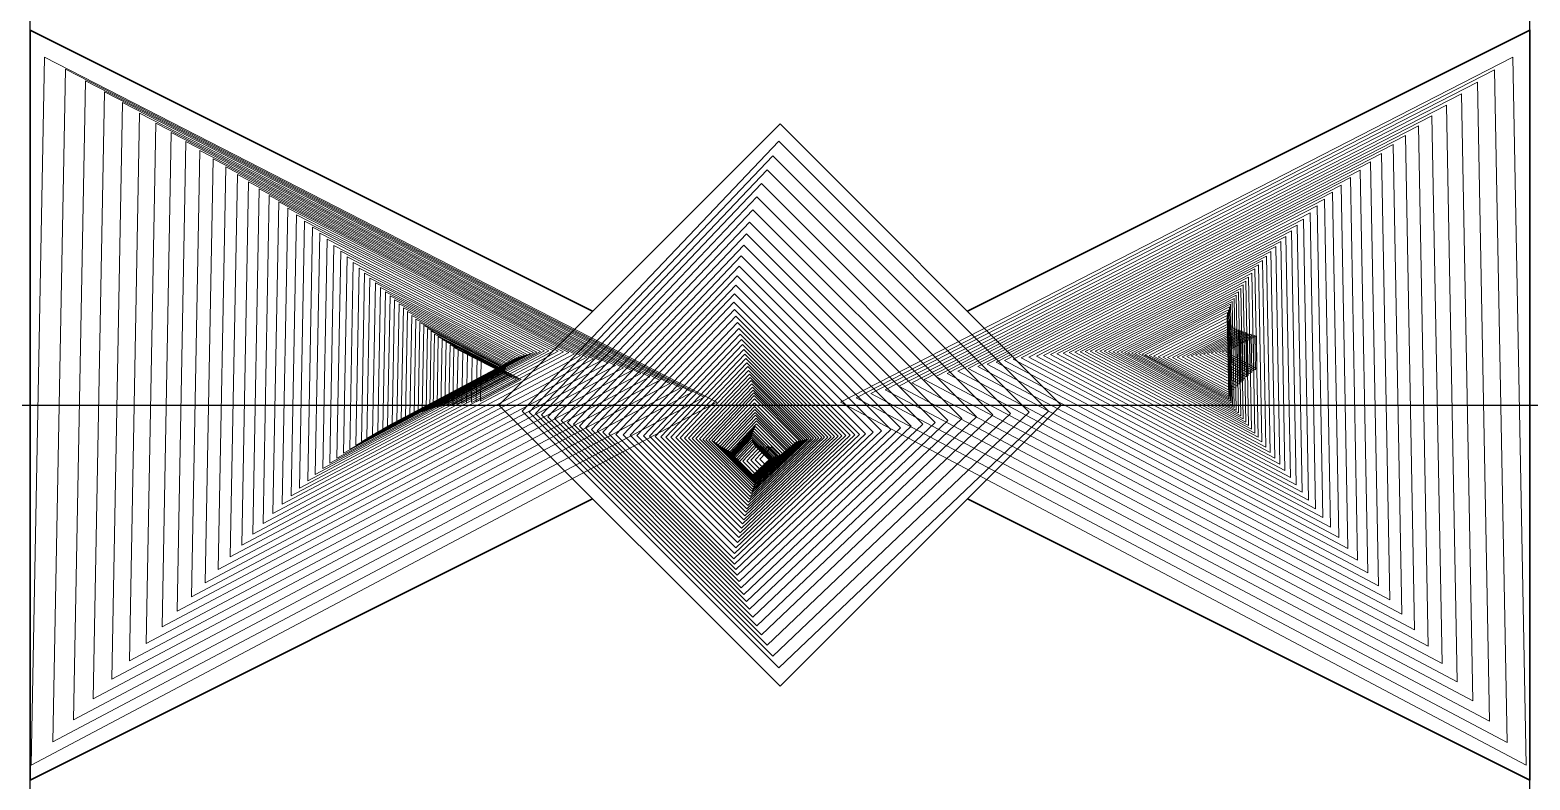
# Model space of a CAD drawing. Header units: metres. Extents: x -0.004 to 0.004, y -0.002 to 0.002.
import ezdxf

# ---------------------------------------------------------------- set-up
doc = ezdxf.new("R2010")
doc.units = ezdxf.units.M
doc.header["$PDMODE"] = 2
doc.layers.add('Level 59', color=7, linetype='Continuous')
doc.layers.add('Level 7', color=7, linetype='Continuous')

# ---------------------------------------------------------------- blocks, each defined once
blk = doc.blocks.new('01015A')
at = {"layer": 'Level 59', "color": 2, "linetype": 'Continuous', "lineweight": 13, "flags": 128}
for points in [[(-0.0039224, 0.0018556), (-0.0003373, 0.0000148), (-0.0039931, -0.0019204), (-0.0039224, 0.0018556)], [(0.0039082, 0.0018556), (0.0003231, 0.0000148), (0.0039789, -0.0019204), (0.0039082, 0.0018556)], [(-0.0038103, 0.0017907), (-0.0004045, 0.0000419), (-0.0038775, -0.0017965), (-0.0038103, 0.0017907)], [(0.0038115, 0.0017872), (0.0004057, 0.0000384), (0.0038787, -0.0018), (0.0038115, 0.0017872)], [(-0.0037039, 0.001729), (-0.0004684, 0.0000677), (-0.0037678, -0.0016788), (-0.0037039, 0.001729)], [(0.0037208, 0.0017221), (0.0004853, 0.0000608), (0.0037846, -0.0016857), (0.0037208, 0.0017221)], [(-0.0036028, 0.0016705), (-0.000529, 0.0000922), (-0.0036635, -0.001567), (-0.0036028, 0.0016705)], [(-0.0035067, 0.0016136), (-0.0005867, 0.0001143), (-0.0035644, -0.0014619), (-0.0035067, 0.0016136)], [(0.0036346, 0.0016592), (0.0005609, 0.0000809), (0.0036953, -0.0015783), (0.0036346, 0.0016592)], [(-0.0034155, 0.0015573), (-0.0006414, 0.0001329), (-0.0034702, -0.0013645), (-0.0034155, 0.0015573)], [(0.003554, 0.0015994), (0.0006339, 0.0001001), (0.0036116, -0.0014762), (0.003554, 0.0015994)], [(0.0034773, 0.0015426), (0.0007033, 0.0001182), (0.0035321, -0.0013792), (0.0034773, 0.0015426)], [(-0.0033288, 0.0015038), (-0.0006934, 0.0001506), (-0.0033808, -0.0012719), (-0.0033288, 0.0015038)], [(-0.0032464, 0.0014529), (-0.0007429, 0.0001674), (-0.0032958, -0.001184), (-0.0032464, 0.0014529)], [(0.0034045, 0.0014886), (0.0007692, 0.0001355), (0.0034565, -0.0012871), (0.0034045, 0.0014886)], [(-0.0031682, 0.0014046), (-0.0007898, 0.0001834), (-0.0032151, -0.0011004), (-0.0031682, 0.0014046)], [(-0.0013751, -0.0000324), (-0.0000071, -0.0014012), (0.0014316, -0.0000324), (-0.0000071, 0.0014072), (-0.0013751, -0.0000324)], [(0.0033354, 0.0014373), (0.0008318, 0.0001518), (0.0033848, -0.0011996), (0.0033354, 0.0014373)], [(0.0032697, 0.0013886), (0.0008913, 0.0001674), (0.0033166, -0.0011164), (0.0032697, 0.0013886)], [(-0.0030939, 0.0013576), (-0.0008344, 0.0001974), (-0.0031385, -0.0010223), (-0.0030939, 0.0013576)], [(-0.0030233, 0.0013128), (-0.0008768, 0.0002107), (-0.0030656, -0.000948), (-0.0030233, 0.0013128)], [(-0.0013373, -0.0000383), (-0.0000378, -0.0013387), (0.001329, -0.0000383), (-0.0000378, 0.0013293), (-0.0013373, -0.0000383)], [(0.0032084, 0.0013412), (0.0009489, 0.000181), (0.003253, -0.0010386), (0.0032084, 0.0013412)], [(0.0031502, 0.0012961), (0.0010037, 0.000194), (0.0031926, -0.0009647), (0.0031502, 0.0012961)], [(-0.0029562, 0.0012704), (-0.000917, 0.0002233), (-0.0029964, -0.0008774), (-0.0029562, 0.0012704)], [(-0.0028936, 0.00123), (-0.0009564, 0.0002353), (-0.0029319, -0.0008104), (-0.0028936, 0.00123)], [(-0.0013039, -0.0000451), (-0.0000692, -0.0012804), (0.0012292, -0.0000451), (-0.0000692, 0.0012542), (-0.0013039, -0.0000451)], [(0.003095, 0.0012533), (0.0010558, 0.0002062), (0.0031352, -0.0008945), (0.003095, 0.0012533)], [(0.0030425, 0.0012126), (0.0011052, 0.0002179), (0.0030807, -0.0008278), (0.0030425, 0.0012126)], [(-0.0028342, 0.0011905), (-0.0009939, 0.0002455), (-0.0028705, -0.0007479), (-0.0028342, 0.0011905)], [(-0.0027778, 0.0011529), (-0.0010294, 0.0002552), (-0.0028123, -0.0006885), (-0.0027778, 0.0011529)], [(-0.001272, -0.0000527), (-0.0000992, -0.0012263), (0.0011344, -0.0000527), (-0.0000992, 0.0011816), (-0.001272, -0.0000527)], [(0.0029926, 0.0011728), (0.0011522, 0.0002278), (0.0030289, -0.0007656), (0.0029926, 0.0011728)], [(0.0029464, 0.0011349), (0.001198, 0.0002372), (0.0029809, -0.0007065), (0.0029464, 0.0011349)], [(-0.0027242, 0.0011173), (-0.0010632, 0.0002644), (-0.0027569, -0.0006321), (-0.0027242, 0.0011173)], [(-0.0026732, 0.0010834), (-0.0010953, 0.0002732), (-0.0027043, -0.0005785), (-0.0026732, 0.0010834)], [(-0.0026248, 0.00105), (-0.0011258, 0.0002803), (-0.0026544, -0.0005288), (-0.0026248, 0.00105)], [(-0.0012383, -0.0000623), (-0.000124, -0.0011772), (0.0010478, -0.0000623), (-0.000124, 0.0011102), (-0.0012383, -0.0000623)], [(-0.0012027, -0.0000726), (-0.0001441, -0.0011318), (0.0009691, -0.0000726), (-0.0001441, 0.0010413), (-0.0012027, -0.0000726)], [(0.0029037, 0.0010978), (0.0012427, 0.000245), (0.0029364, -0.0006516), (0.0029037, 0.0010978)], [(0.0028643, 0.0010614), (0.0012864, 0.0002512), (0.0028954, -0.0006006), (0.0028643, 0.0010614)], [(-0.0025788, 0.0010148), (-0.0011548, 0.0002836), (-0.0026069, -0.0004851), (-0.0025788, 0.0010148)], [(-0.0025352, 0.0009813), (-0.0011823, 0.0002867), (-0.0025619, -0.0004436), (-0.0025352, 0.0009813)], [(-0.0011676, -0.0000824), (-0.000162, -0.0010886), (0.0008956, -0.0000824), (-0.000162, 0.0009758), (-0.0011676, -0.0000824)], [(0.0028268, 0.0010255), (0.0013278, 0.0002559), (0.0028564, -0.0005533), (0.0028268, 0.0010255)], [(0.0027913, 0.0009915), (0.0013672, 0.0002603), (0.0028194, -0.0005084), (0.0027913, 0.0009915)], [(-0.0024937, 0.0009483), (-0.0012085, 0.0002884), (-0.002519, -0.0004053), (-0.0024937, 0.0009483)], [(-0.0024542, 0.0009158), (-0.0012333, 0.0002889), (-0.0024783, -0.0003702), (-0.0024542, 0.0009158)], [(-0.0024156, 0.0008837), (-0.0012557, 0.0002882), (-0.0024385, -0.0003379), (-0.0024156, 0.0008837)], [(-0.0011332, -0.0000929), (-0.0001779, -0.0010488), (0.0008268, -0.0000929), (-0.0001779, 0.0009124), (-0.0011332, -0.0000929)], [(0.0027587, 0.0009592), (0.0014058, 0.0002646), (0.0027854, -0.0004657), (0.0027587, 0.0009592)], [(0.0027277, 0.0009285), (0.0014425, 0.0002686), (0.0027531, -0.0004251), (0.0027277, 0.0009285)], [(0.0026983, 0.0008993), (0.0014773, 0.0002724), (0.0027224, -0.0003866), (0.0026983, 0.0008993)], [(-0.0023789, 0.0008509), (-0.001277, 0.0002851), (-0.0024007, -0.0003097), (-0.0023789, 0.0008509)], [(-0.0023429, 0.0008197), (-0.0012961, 0.0002822), (-0.0023635, -0.0002828), (-0.0023429, 0.0008197)], [(-0.0011005, -0.0001028), (-0.0001929, -0.0010109), (0.0007616, -0.0001028), (-0.0001929, 0.0008522), (-0.0011005, -0.0001028)], [(0.0026703, 0.0008716), (0.0015104, 0.0002761), (0.0026932, -0.00035), (0.0026703, 0.0008716)], [(0.0026438, 0.0008453), (0.0015419, 0.0002795), (0.0026655, -0.0003153), (0.0026438, 0.0008453)], [(0.0026185, 0.0008191), (0.0015717, 0.0002816), (0.0026392, -0.0002834), (0.0026185, 0.0008191)], [(-0.0023086, 0.0007901), (-0.0013142, 0.0002795), (-0.0023283, -0.0002573), (-0.0023086, 0.0007901)], [(-0.0022761, 0.0007596), (-0.0013314, 0.0002745), (-0.0022948, -0.0002355), (-0.0022761, 0.0007596)], [(-0.0022452, 0.0007306), (-0.0013477, 0.0002698), (-0.0022629, -0.0002147), (-0.0022452, 0.0007306)], [(-0.0010694, -0.0001123), (-0.0002072, -0.000975), (0.0006995, -0.0001123), (-0.0002072, 0.000795), (-0.0010694, -0.0001123)], [(-0.0010375, -0.0001213), (-0.0002184, -0.0009408), (0.000643, -0.0001213), (-0.0002184, 0.0007407), (-0.0010375, -0.0001213)], [(0.0025946, 0.0007943), (0.0016001, 0.0002836), (0.0026142, -0.0002532), (0.0025946, 0.0007943)], [(0.002573, 0.0007706), (0.0016282, 0.0002855), (0.0025916, -0.0002244), (0.002573, 0.0007706)], [(0.0025525, 0.0007482), (0.001655, 0.0002873), (0.0025702, -0.0001971), (0.0025525, 0.0007482)], [(0.002533, 0.0007257), (0.0016804, 0.0002879), (0.0025498, -0.0001724), (0.002533, 0.0007257)], [(-0.0022159, 0.0007031), (-0.0013632, 0.0002653), (-0.0022327, -0.000195), (-0.0022159, 0.0007031)], [(-0.0021868, 0.0006769), (-0.0013768, 0.000261), (-0.0022028, -0.0001762), (-0.0021868, 0.0006769)], [(-0.002158, 0.0006521), (-0.0013885, 0.000257), (-0.0021732, -0.0001584), (-0.002158, 0.0006521)], [(-0.001006, -0.0001298), (-0.0002279, -0.0009084), (0.0005904, -0.0001298), (-0.0002279, 0.000689), (-0.001006, -0.0001298)], [(0.0025157, 0.0007031), (0.0017057, 0.0002872), (0.0025316, -0.00015), (0.0025157, 0.0007031)], [(0.0024992, 0.0006817), (0.0017297, 0.0002866), (0.0025144, -0.0001288), (0.0024992, 0.0006817)], [(0.0024836, 0.0006613), (0.0017525, 0.0002859), (0.002498, -0.0001087), (0.0024836, 0.0006613)], [(0.0024699, 0.0006408), (0.0017754, 0.0002842), (0.0024836, -0.0000907), (0.0024699, 0.0006408)], [(-0.0021306, 0.0006273), (-0.0013996, 0.0002519), (-0.0021451, -0.0001427), (-0.0021306, 0.0006273)], [(-0.0021047, 0.0006037), (-0.0014102, 0.0002472), (-0.0021184, -0.0001277), (-0.0021047, 0.0006037)], [(-0.00208, 0.0005814), (-0.0014202, 0.0002426), (-0.002093, -0.0001135), (-0.00208, 0.0005814)], [(-0.0020553, 0.0005601), (-0.0014286, 0.0002383), (-0.0020677, -0.0001), (-0.0020553, 0.0005601)], [(-0.000975, -0.0001379), (-0.0002358, -0.0008776), (0.0005417, -0.0001379), (-0.0002358, 0.00064), (-0.000975, -0.0001379)], [(-0.0009443, -0.0001456), (-0.000242, -0.0008483), (0.0004966, -0.0001456), (-0.000242, 0.0005934), (-0.0009443, -0.0001456)], [(0.0024569, 0.0006213), (0.0017971, 0.0002825), (0.0024699, -0.0000736), (0.0024569, 0.0006213)], [(0.0024445, 0.0006028), (0.0018178, 0.0002809), (0.0024569, -0.0000574), (0.0024445, 0.0006028)], [(0.0024328, 0.0005852), (0.0018374, 0.0002794), (0.0024446, -0.000042), (0.0024328, 0.0005852)], [(0.0024217, 0.0005684), (0.001856, 0.000278), (0.0024328, -0.0000273), (0.0024217, 0.0005684)], [(-0.0020319, 0.0005388), (-0.0014365, 0.000233), (-0.0020437, -0.0000884), (-0.0020319, 0.0005388)], [(-0.0020085, 0.0005185), (-0.0014429, 0.000228), (-0.0020197, -0.0000773), (-0.0020085, 0.0005185)], [(-0.0019863, 0.000498), (-0.0014489, 0.0002221), (-0.0019969, -0.000068), (-0.0019863, 0.000498)], [(-0.0009127, -0.000153), (-0.0002456, -0.0008205), (0.000456, -0.000153), (-0.0002456, 0.0005491), (-0.0009127, -0.000153)], [(-0.0008757, -0.0001575), (-0.0002419, -0.0007917), (0.0004246, -0.0001575), (-0.0002419, 0.0005094), (-0.0008757, -0.0001575)], [(0.0024123, 0.0005526), (0.0018749, 0.0002766), (0.0024229, -0.0000134), (0.0024123, 0.0005526)], [(0.0024033, 0.0005375), (0.0018928, 0.0002753), (0.0024134, -0.0000002), (0.0024033, 0.0005375)], [(0.0023972, 0.0005231), (0.0019122, 0.0002741), (0.0024068, 0.0000123), (0.0023972, 0.0005231)], [(0.0023914, 0.0005083), (0.0019307, 0.0002718), (0.0024005, 0.0000231), (0.0023914, 0.0005083)], [(0.0023858, 0.0004931), (0.0019482, 0.0002684), (0.0023945, 0.0000321), (0.0023858, 0.0004931)], [(-0.001964, 0.0004774), (-0.0014535, 0.0002153), (-0.0019741, -0.0000603), (-0.001964, 0.0004774)], [(-0.0019416, 0.0004578), (-0.0014566, 0.0002088), (-0.0019512, -0.000053), (-0.0019416, 0.0004578)], [(-0.0019204, 0.0004404), (-0.0014596, 0.0002038), (-0.0019295, -0.0000449), (-0.0019204, 0.0004404)], [(-0.0019002, 0.0004238), (-0.0014625, 0.0001991), (-0.0019088, -0.0000372), (-0.0019002, 0.0004238)], [(-0.0018798, 0.0004081), (-0.001464, 0.0001946), (-0.001888, -0.0000299), (-0.0018798, 0.0004081)], [(-0.000837, -0.0001595), (-0.0002349, -0.000762), (0.0003983, -0.0001595), (-0.0002349, 0.0004741), (-0.000837, -0.0001595)], [(-0.000799, -0.0001615), (-0.0002271, -0.0007338), (0.0003745, -0.0001615), (-0.0002271, 0.0004405), (-0.000799, -0.0001615)], [(-0.000763, -0.0001633), (-0.0002196, -0.000707), (0.0003519, -0.0001633), (-0.0002196, 0.0004086), (-0.000763, -0.0001633)], [(0.0023853, 0.0004774), (0.0019695, 0.0002639), (0.0023935, 0.0000395), (0.0023853, 0.0004774)], [(0.0023872, 0.0004626), (0.0019921, 0.0002597), (0.0023949, 0.0000465), (0.0023872, 0.0004626)], [(0.0023924, 0.0004496), (0.0020172, 0.0002569), (0.0023999, 0.0000544), (0.0023924, 0.0004496)], [(0.0023987, 0.0004373), (0.0020422, 0.0002543), (0.0024057, 0.0000618), (0.0023987, 0.0004373)], [(0.0024057, 0.0004268), (0.0020671, 0.0002529), (0.0024124, 0.0000701), (0.0024057, 0.0004268)], [(0.0024148, 0.0004192), (0.0020931, 0.000254), (0.0024212, 0.0000803), (0.0024148, 0.0004192)], [(0.0024246, 0.000412), (0.002119, 0.000255), (0.0024307, 0.00009), (0.0024246, 0.000412)], [(0.0024351, 0.0004063), (0.0021447, 0.0002572), (0.0024408, 0.0001004), (0.0024351, 0.0004063)], [(0.0024451, 0.0004008), (0.0021692, 0.0002592), (0.0024505, 0.0001103), (0.0024451, 0.0004008)], [(-0.0018605, 0.0003931), (-0.0014655, 0.0001903), (-0.0018683, -0.0000229), (-0.0018605, 0.0003931)], [(-0.0018421, 0.0003778), (-0.0014668, 0.0001851), (-0.0018495, -0.0000175), (-0.0018421, 0.0003778)], [(-0.0018223, 0.0003631), (-0.0014658, 0.0001801), (-0.0018293, -0.0000123), (-0.0018223, 0.0003631)], [(-0.0018023, 0.0003493), (-0.0014636, 0.0001754), (-0.001809, -0.0000074), (-0.0018023, 0.0003493)], [(-0.0017809, 0.0003361), (-0.0014592, 0.0001709), (-0.0017873, -0.0000028), (-0.0017809, 0.0003361)], [(-0.0017595, 0.0003212), (-0.0014538, 0.0001643), (-0.0017655, -0.0000007), (-0.0017595, 0.0003212)], [(-0.0007287, -0.000165), (-0.0002125, -0.0006815), (0.0003304, -0.000165), (-0.0002125, 0.0003783), (-0.0007287, -0.000165)], [(-0.0006962, -0.0001666), (-0.0002058, -0.0006573), (0.00031, -0.0001666), (-0.0002058, 0.0003495), (-0.0006962, -0.0001666)], [(-0.0006653, -0.0001682), (-0.0001994, -0.0006343), (0.0002906, -0.0001682), (-0.0001994, 0.0003221), (-0.0006653, -0.0001682)], [(0.0024546, 0.0003969), (0.0021925, 0.0002623), (0.0024597, 0.0001209), (0.0024546, 0.0003969)], [(0.0024647, 0.0003931), (0.0022158, 0.0002653), (0.0024696, 0.0001309), (0.0024647, 0.0003931)], [(0.0024744, 0.0003895), (0.0022379, 0.0002681), (0.0024791, 0.0001404), (0.0024744, 0.0003895)], [(0.0024836, 0.0003861), (0.0022589, 0.0002708), (0.002488, 0.0001495), (0.0024836, 0.0003861)], [(0.0024923, 0.0003829), (0.0022789, 0.0002733), (0.0024965, 0.0001581), (0.0024923, 0.0003829)], [(0.002503, 0.0003799), (0.0023002, 0.0002757), (0.002507, 0.0001663), (0.002503, 0.0003799)], [(0.0025131, 0.0003769), (0.0023204, 0.000278), (0.0025169, 0.000174), (0.0025131, 0.0003769)], [(0.0025227, 0.0003742), (0.0023397, 0.0002802), (0.0025263, 0.0001814), (0.0025227, 0.0003742)], [(0.0025318, 0.0003715), (0.002358, 0.0002823), (0.0025352, 0.0001884), (0.0025318, 0.0003715)], [(0.0025405, 0.000369), (0.0023753, 0.0002842), (0.0025438, 0.0001951), (0.0025405, 0.000369)], [(-0.0017391, 0.0003071), (-0.0014487, 0.000158), (-0.0017448, 0.0000012), (-0.0017391, 0.0003071)], [(-0.0017173, 0.0002948), (-0.0014415, 0.0001532), (-0.0017228, 0.0000043), (-0.0017173, 0.0002948)], [(-0.001692, 0.0002832), (-0.0014299, 0.0001486), (-0.0016971, 0.0000072), (-0.001692, 0.0002832)], [(-0.0016667, 0.0002721), (-0.0014177, 0.0001443), (-0.0016716, 0.0000099), (-0.0016667, 0.0002721)], [(-0.0016415, 0.0002616), (-0.001405, 0.0001402), (-0.0016462, 0.0000125), (-0.0016415, 0.0002616)], [(-0.0016152, 0.0002528), (-0.0013905, 0.0001374), (-0.0016196, 0.0000162), (-0.0016152, 0.0002528)], [(-0.0015938, 0.0002456), (-0.0013803, 0.000136), (-0.001598, 0.0000208), (-0.0015938, 0.0002456)], [(-0.0006359, -0.0001696), (-0.0001933, -0.0006125), (0.0002722, -0.0001696), (-0.0001933, 0.0002961), (-0.0006359, -0.0001696)], [(-0.000608, -0.000171), (-0.0001875, -0.0005917), (0.0002547, -0.000171), (-0.0001875, 0.0002714), (-0.000608, -0.000171)], [(-0.0005815, -0.0001724), (-0.000182, -0.000572), (0.0002381, -0.0001724), (-0.000182, 0.000248), (-0.0005815, -0.0001724)], [(-0.0005563, -0.0001736), (-0.0001768, -0.0005533), (0.0002223, -0.0001736), (-0.0001768, 0.0002257), (-0.0005563, -0.0001736)], [(-0.0005324, -0.0001748), (-0.0001719, -0.0005355), (0.0002073, -0.0001748), (-0.0001719, 0.0002045), (-0.0005324, -0.0001748)], [(-0.0005097, -0.000176), (-0.0001672, -0.0005186), (0.000193, -0.000176), (-0.0001672, 0.0001844), (-0.0005097, -0.000176)], [(-0.0004881, -0.000177), (-0.0001627, -0.0005026), (0.0001795, -0.000177), (-0.0001627, 0.0001653), (-0.0004881, -0.000177)], [(-0.0004676, -0.0001781), (-0.0001585, -0.0004873), (0.0001666, -0.0001781), (-0.0001585, 0.0001472), (-0.0004676, -0.0001781)], [(-0.0004481, -0.000179), (-0.0001544, -0.0004728), (0.0001544, -0.000179), (-0.0001544, 0.00013), (-0.0004481, -0.000179)], [(-0.0004296, -0.0001812), (-0.0001506, -0.0004603), (0.0001428, -0.0001812), (-0.0001506, 0.0001124), (-0.0004296, -0.0001812)], [(-0.000412, -0.0001832), (-0.000147, -0.0004483), (0.0001317, -0.0001832), (-0.000147, 0.0000957), (-0.000412, -0.0001832)], [(-0.0003953, -0.0001851), (-0.0001435, -0.000437), (0.0001212, -0.0001851), (-0.0001435, 0.0000799), (-0.0003953, -0.0001851)], [(-0.0003794, -0.0001869), (-0.0001402, -0.0004262), (0.0001113, -0.0001869), (-0.0001402, 0.0000648), (-0.0003794, -0.0001869)], [(-0.0003643, -0.0001886), (-0.0001371, -0.0004159), (0.0001018, -0.0001886), (-0.0001371, 0.0000505), (-0.0003643, -0.0001886)], [(-0.0003524, -0.0001938), (-0.0001365, -0.0004097), (0.0000905, -0.0001938), (-0.0001365, 0.0000334), (-0.0003524, -0.0001938)], [(-0.000341, -0.0002034), (-0.0001359, -0.0004086), (0.0000797, -0.0002034), (-0.0001359, 0.0000124), (-0.000341, -0.0002034)], [(-0.0003302, -0.0002125), (-0.0001354, -0.0004074), (0.0000695, -0.0002125), (-0.0001354, -0.0000075), (-0.0003302, -0.0002125)], [(-0.0003188, -0.0002189), (-0.0001337, -0.000404), (0.0000609, -0.0002189), (-0.0001337, -0.0000241), (-0.0003188, -0.0002189)], [(-0.0003079, -0.0002249), (-0.0001321, -0.0004008), (0.0000528, -0.0002249), (-0.0001321, -0.0000399), (-0.0003079, -0.0002249)], [(-0.0002976, -0.0002306), (-0.0001306, -0.0003977), (0.0000451, -0.0002306), (-0.0001306, -0.0000548), (-0.0002976, -0.0002306)], [(-0.0002866, -0.0002372), (-0.0001279, -0.000396), (0.000039, -0.0002372), (-0.0001279, -0.0000702), (-0.0002866, -0.0002372)], [(-0.0002761, -0.0002435), (-0.0001254, -0.0003943), (0.0000331, -0.0002435), (-0.0001254, -0.0000849), (-0.0002761, -0.0002435)], [(-0.0002686, -0.0002518), (-0.0001254, -0.0003951), (0.0000252, -0.0002518), (-0.0001254, -0.0001011), (-0.0002686, -0.0002518)], [(-0.0002661, -0.0002585), (-0.0001301, -0.0003947), (0.000013, -0.0002585), (-0.0001301, -0.0001154), (-0.0002661, -0.0002585)], [(-0.000265, -0.0002638), (-0.0001357, -0.0003931), (0.0000002, -0.0002638), (-0.0001357, -0.0001278), (-0.000265, -0.0002638)], [(-0.0002639, -0.0002687), (-0.0001411, -0.0003916), (-0.000012, -0.0002687), (-0.0001411, -0.0001395), (-0.0002639, -0.0002687)], [(-0.0002616, -0.0002722), (-0.000145, -0.0003889), (-0.0000223, -0.0002722), (-0.000145, -0.0001495), (-0.0002616, -0.0002722)], [(-0.0002583, -0.0002756), (-0.0001475, -0.0003864), (-0.000031, -0.0002756), (-0.0001475, -0.000159), (-0.0002583, -0.0002756)], [(-0.0002552, -0.0002788), (-0.00015, -0.0003841), (-0.0000393, -0.0002788), (-0.00015, -0.000168), (-0.0002552, -0.0002788)], [(-0.0002522, -0.0002818), (-0.0001523, -0.0003818), (-0.0000471, -0.0002818), (-0.0001523, -0.0001766), (-0.0002522, -0.0002818)], [(-0.0002459, -0.000287), (-0.0001509, -0.0003821), (-0.000051, -0.000287), (-0.0001509, -0.000187), (-0.0002459, -0.000287)], [(-0.0002363, -0.000292), (-0.0001461, -0.0003823), (-0.0000511, -0.000292), (-0.0001461, -0.000197), (-0.0002363, -0.000292)], [(-0.0002272, -0.0002955), (-0.0001415, -0.0003813), (-0.0000513, -0.0002955), (-0.0001415, -0.0002053), (-0.0002272, -0.0002955)], [(-0.0002162, -0.0003012), (-0.0001348, -0.0003827), (-0.0000491, -0.0003012), (-0.0001348, -0.0002155), (-0.0002162, -0.0003012)], [(-0.0001987, -0.0002996), (-0.0001213, -0.000377), (-0.0000399, -0.0002996), (-0.0001213, -0.0002182), (-0.0001987, -0.0002996)], [(-0.0001773, -0.0002969), (-0.0001038, -0.0003704), (-0.0000265, -0.0002969), (-0.0001038, -0.0002195), (-0.0001773, -0.0002969)], [(-0.0001558, -0.0002943), (-0.000086, -0.0003641), (-0.0000125, -0.0002943), (-0.000086, -0.0002208), (-0.0001558, -0.0002943)], [(-0.0001319, -0.0002918), (-0.0000655, -0.0003582), (0.0000042, -0.0002918), (-0.0000655, -0.000222), (-0.0001319, -0.0002918)], [(-0.0001079, -0.0002894), (-0.0000449, -0.0003525), (0.0000214, -0.0002894), (-0.0000449, -0.0002231), (-0.0001079, -0.0002894)]]:
    blk.add_lwpolyline(points, dxfattribs=at)
at = {"layer": 'Level 7', "color": 2, "linetype": 'Continuous', "lineweight": 30}
for p, q in [((-0.004, 0.002), (-0.004, -0.002)), ((-0.001, 0.0005), (-0.004, 0.002)), ((0.001, 0.0005), (0.004, 0.002)), ((0.004, 0.002), (0.004, -0.002)), ((0, 0.0015), (-0.0015, 0)), ((0.0015, 0), (0, 0.0015)), ((-0.0015, 0), (0, -0.0015)), ((0, -0.0015), (0.0015, 0)), ((-0.004, -0.002), (-0.001, -0.0005)), ((0.004, -0.002), (0.001, -0.0005))]:
    blk.add_line(p, q, dxfattribs=at)

msp = doc.modelspace()

# ---------------------------------------------------------------- linework, layer by layer
for p in [(-0.004, 0), (0.004, 0)]:
    msp.add_point(p)

# ---------------------------------------------------------------- block references
msp.add_blockref('01015A', (0, 0))

doc.saveas('drawing.dxf')
